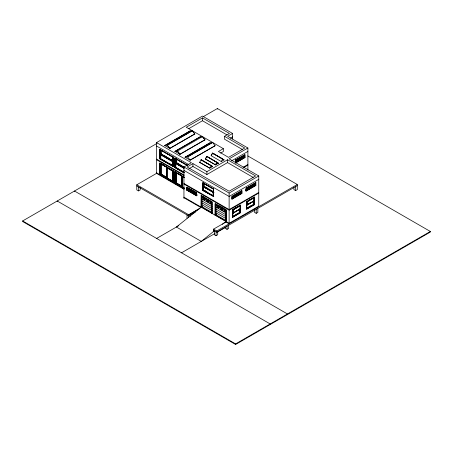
<?xml version="1.0" encoding="UTF-8"?>
<svg xmlns="http://www.w3.org/2000/svg" width="453" height="453" viewBox="0 0 453 453"><rect width="100%" height="100%" fill="white"/><g stroke="black" fill="none" stroke-linecap="round" stroke-linejoin="round"><path stroke-width="0.68" d="M159.937 174.643L160.068 163.244L159.937 174.643L172.921 182.14L173.052 170.736L172.661 170.951L166.874 167.61L166.874 177.91L172.661 181.251L172.661 170.951M160.113 174.473L160.288 163.34L166.472 166.914L166.472 177.899L160.113 174.473L173.052 181.942M166.647 177.808L160.458 174.235L160.458 163.233M167.004 177.893L167.015 167.797L167.004 177.893L172.519 181.07L172.519 170.974L167.004 167.803M172.508 181.075L172.519 170.974M172.921 182.14L172.921 170.815L159.937 163.318M173.012 166.359L173.012 157.225L159.841 149.62L159.841 158.754L173.142 166.279L173.114 156.97L173.001 161.449L160.119 154.014L160.509 153.839L160.509 149.49M174.971 183.323L175.101 171.925L174.971 183.323L184.348 188.742M181.681 186.489L175.498 182.916L175.498 171.914L176.625 172.565M183.873 187.638L182.038 186.574L182.038 176.483L183.884 177.536M196.659 192.995L186.8 187.276L186.778 190.113L196.659 195.815L186.812 190.084L186.783 187.248L196.659 192.961L196.659 195.821M187.723 188.884C187.366 191.325 188.391 188.946 187.338 188.68L187.061 188.844L196.455 194.263C197.112 193.612 197.078 195.611 196.455 195.628L196.455 192.865M187.061 187.446L187.061 190.203L187.344 188.697L196.376 193.901L196.392 195.039M213.533 196.455L213.533 189.139L202.899 183.001L202.899 190.317L213.663 196.381L202.785 190.385L202.938 182.712M235.362 162.457L235.362 161.279L236.642 160.577M199.648 162.344L201.081 159.694L212.638 166.534L209.773 168.188L199.648 162.344L209.818 168.165L211.206 165.538M218.369 163.227L206.811 156.387L205.424 159.009L215.503 164.881L218.369 163.227L206.811 156.387L205.379 159.037L215.549 164.852L216.936 162.231L215.503 164.881M211.155 155.702L212.542 153.074L224.093 159.92L221.228 161.574L222.661 158.924L212.542 153.131L211.155 155.702L221.274 161.545M253.946 200.962L254.28 201.007L246.766 205.345M173.001 161.449L173.301 161.223L160.509 153.839M175.498 182.916L175.152 183.154L184.15 188.352M181.421 186.653L181.506 175.594L175.152 172.078M240.56 205.13L232.655 209.784L240.56 205.254L240.571 212.65L232.672 217.247L240.554 212.61M202.134 206.472L176.387 227.032L201.279 241.404L214.722 230.537M214.671 230.509L213.573 231.398L213.573 229.116L225.968 222.015M222.355 224.303L226.155 221.336L226.155 209.762L215.107 203.601L215.107 215.175L216.16 214.563M183.935 167.763L175.152 162.695L175.543 162.519L175.543 158.171M203.148 190.311L203.148 183.018C203.969 182.316 203.969 186.483 203.148 186.506L213.805 192.701M184.026 189.246L156.54 173.38L156.54 142.587L202.463 116.07L232.587 133.465L232.587 138.958M203.34 116.631L217.389 108.522L430.35 231.477L430.35 232.049L235.611 344.478L22.65 221.523L22.65 220.951L156.936 143.425M242.349 149.479L224.49 139.167L224.49 136.313L229.428 133.465L202.463 117.899L186.268 127.248L223.357 148.658L223.357 151.506L220.656 153.069M188.669 128.714L202.463 120.747L226.976 134.898M164.773 145.515L189.762 131.087L192.299 130.724L194.835 134.014L169.841 148.442L164.773 145.515L167.304 145.153L192.299 130.724L194.835 134.014M164.852 145.56L189.841 131.132L192.299 130.781L167.304 145.209L169.762 148.397L194.756 133.969M173.312 166.517L159.699 158.839L159.858 149.28M159.841 149.62L159.977 158.68L173.142 166.279M161.245 153.935L160.996 154.077L160.996 150.169M174.915 151.37L199.903 136.942L202.44 136.585L204.977 139.869L179.988 154.303L174.915 151.37L177.451 151.013L179.988 154.303M202.44 136.642L199.983 136.987L174.994 151.415L177.451 151.07L202.44 136.585L204.977 139.869M159.858 174.541L159.858 162.967M173.012 157.225L173.312 157.049M204.898 139.824L179.909 154.252L177.451 151.013M183.912 172.814L174.733 167.519L174.892 157.961M183.856 172.621L174.881 167.434L174.881 158.301L175.011 167.361L184.037 172.57M172.633 161.619L172.633 165.69L160.651 158.776L160.651 154.705L172.882 161.478M140.17 187.299L140.17 189.96L138.516 190.911L136.783 189.915L136.783 184.784L156.54 173.38M185.062 157.231L210.05 142.803L212.587 142.44L215.124 145.73L190.13 160.158L185.062 157.231L187.593 156.868L212.587 142.44L187.593 156.868L190.13 160.158M185.141 157.276L210.05 142.803M176.285 162.616L176.03 162.757L176.03 158.85M232.587 133.465L227.649 136.313L247.893 148.006L247.893 169.943M184.026 172.168L175.809 167.429M190.05 160.113L215.124 145.73M159.699 163.057L173.312 170.736M230.39 138.154L232.587 136.885M174.892 183.222L174.892 171.647M183.946 198.323L183.946 166.964L191.353 162.689L156.54 142.587M192.933 163.601L187.106 166.964L229.127 191.223L255.6 175.945L227.548 159.75L206.908 171.67L192.933 163.601L192.933 166.449L206.908 174.518L227.548 162.599L253.159 177.389M202.468 160.719L212.638 166.534L201.081 159.694L202.514 160.69M213.975 154.077L212.542 153.131L224.093 159.92M223.357 148.658L218.42 151.506L228.539 157.355L244.733 148.006L224.49 136.313M188.856 168.805L192.933 166.449M173.312 182.31L173.154 170.826M247.893 148.006L229.127 158.839L258.759 175.945L258.759 206.738M182.038 186.574L182.049 176.477M231.551 160.86L247.893 151.427M187.485 187.836L187.508 188.952L187.434 187.757L196.376 192.627M235.486 160.147L245.028 154.62L245.033 157.474L235.503 162.972L235.503 160.107L235.503 162.972L245.028 157.457M187.684 188.788L187.434 188.935L196.376 193.805M238.437 159.428L241.155 157.859M241.602 157.65L243.55 156.478M236.857 160.413L244.495 156.047M235.764 160.974L244.399 156.279L244.144 156.132M237.683 160.792L238.873 160.107M240.067 159.416L241.256 158.731M236.67 161.483L235.317 162.185L244.054 157.434L244.054 156.211M237.746 160.787L238.958 160.09M240.13 159.484L241.987 158.34M202.899 183.001L203.035 190.243M203.669 187.202L203.669 190.305L213.153 195.77L213.153 192.667M196.024 192.768L196.047 193.884M243.051 167.338L247.893 164.541M243.657 167.559L247.893 165.113M187.672 188.805L187.672 190.028L196.715 194.96M201.081 207.078L201.268 195.396M213.255 192.644L213.255 195.906L203.578 190.322L203.578 187.061L213.505 192.497M202.785 190.385L213.805 196.568M212.027 212.457L202.044 206.693L201.228 207.163L201.228 195.775L211.794 201.879L211.987 213.153M199.903 208.329L188.737 214.773L188.737 217.247M188.782 214.801L198.612 209.071M211.942 201.772L211.942 213.352L211.942 201.772L201.081 195.503M195.203 212.18L188.737 215.917L136.783 185.923M183.946 166.964L229.127 193.052L258.759 175.945M258.759 179.365L229.127 196.472L183.946 170.385M156.636 238.437L178.799 225.645M231.993 196.359L231.993 199.229L241.868 193.505L241.868 190.656L231.993 196.404M255.9 182.559L246.002 188.289L246.019 191.115L255.888 185.396L255.832 182.616M249.422 187.259L248.204 187.961L250.209 186.868M251.851 185.855L254.286 184.45L250.634 186.596M232.666 197.01L238.646 193.533M239.648 193.006L240.877 192.27L240.82 193.527L240.82 192.355M245.939 189.309L247.91 188.221M231.925 197.519L240.877 192.349M245.951 189.405L254.41 184.518M232.276 197.214L241.217 192.344M246.302 189.099L255.243 184.229L254.988 184.082L254.824 185.407M232.196 197.672L241.591 192.248M246.222 189.564L255.617 184.139M232.48 198.012L234.779 196.687M245.928 190.232L248.125 188.975M249.558 188.103L251.97 186.704M252.825 186.251L253.98 185.594M232.032 198.386L236.217 195.973M237.412 195.283L239.331 194.071M246.053 190.277L252.032 186.823M252.304 186.596L254.422 185.441M232.078 198.578L240.877 193.499M246.104 190.464L254.897 185.385L254.897 184.161M232.446 198.499L241.245 193.42L241.868 193.51L241.851 190.713M246.222 188.165L246.222 190.923L245.883 190.724L255.271 185.305L255.617 185.504L255.617 182.74M232.196 196.274L231.993 199.207M246.019 191.058L255.832 185.373M226.047 220.554L216.064 214.79L215.249 215.26L215.249 203.873L225.821 209.977L226.007 221.251M258.759 192.48L229.127 209.586L183.946 183.499M258.759 193.052L229.127 210.158L183.946 184.071M246.608 201.681L254.512 197.044L254.507 204.58L246.602 209.088M246.602 201.732L254.49 197.129M251.942 198.708L253.085 198.057M246.772 201.625L247.106 201.811L253.918 197.853L253.94 200.872M246.84 204.637L247.984 203.986M247.061 204.609L248.216 203.941M249.093 203.42L250.832 202.417M246.483 205.181L246.845 204.983M232.491 213.357L240.084 208.924L240.345 212.706L240.345 205.345M246.432 205.3L254.02 200.86L247.106 204.818L247.089 201.8M240.345 209.071L232.831 213.408L232.785 213.12M246.421 208.374L247.638 207.672M248.85 206.97L250.679 205.917M232.661 216.432L239.83 212.219M246.596 208.369L253.635 204.303L253.635 201.036M240.062 212.542L232.491 216.845L232.831 217.044L232.831 209.682M258.759 206.166L229.127 223.272L183.946 197.185M213.573 229.116L216.783 230.968L297.276 184.496L297.276 189.631L295.622 190.583L293.895 189.586L293.895 187.587M213.623 230.283L216.783 232.112L297.276 185.639M181.523 252.808L214.524 233.754M217.536 232.015L225.368 227.497M214.337 230.696L214.337 234.688L216.07 235.69L217.723 234.733L217.723 231.409M225.311 227.027L225.311 228.357L227.038 229.354L228.691 228.403L228.691 225.073M254.473 209.682L254.473 212.344L256.205 213.34L257.853 212.389L257.853 208.397M22.65 220.951L235.611 343.906L430.35 231.477M235.515 161.211L244.762 156.194L244.484 156.036M239.722 209.116L239.45 212.225M232.632 213.204L232.723 216.33M187.344 190.045L196.795 195.43M186.8 187.304L186.84 190.079M235.367 161.285L235.702 162.791L235.702 160.028M187.502 188.782L196.466 193.878L196.466 195.107M244.762 154.796L244.762 157.559L244.416 157.361L235.418 162.627M254.28 197.281L254.28 204.643L253.935 204.445L246.426 208.782L246.766 208.98L246.766 201.619M247.814 155.94L297.276 184.496M244.326 155.169L244.348 156.308L236.109 161.064L236.092 159.92L236.019 161.115M243.98 156.274L243.98 157.451M235.764 159.796L244.399 155.102L244.478 157.395M206.811 156.444L218.323 163.256M246.302 187.921L246.647 188.063M241.143 191.234L241.166 192.372L232.627 197.304L232.627 196.177M156.54 146.008L188.907 164.699M159.699 149.371L173.154 157.14L173.154 166.608M174.733 158.052L187.582 165.47M173.001 157.1L160.119 149.666L160.119 158.76M186.863 165.107L175.152 158.346L175.152 167.446M174.881 158.301L187.457 165.566M165.022 156.03L166.268 156.727M167.468 157.446L169.309 158.505M170.532 159.213L171.755 159.915M176.998 162.944L179.445 164.36M161.84 154.275L163.023 154.96M164.207 155.639L165.39 156.325M166.574 157.01L167.757 157.689M171.897 160.085L173.08 160.764L172.831 160.911L172.831 157.004M176.874 162.955L181.019 165.345M182.202 166.03L183.386 166.715M184.082 167.31L176.143 162.735L176.155 159.02M175.543 162.519L184.314 167.542M160.996 154.405L172.712 161.172M176.03 163.086L178.001 164.224M178.992 164.796L183.725 167.531M184.077 168.227L175.69 163.386L175.69 167.457L184.077 172.299M184.026 168.295L175.798 163.561L175.798 167.434M246.659 205.13L246.659 208.267M170.424 164.043L171.602 164.722M170.487 164.162L171.687 164.852M202.785 182.802L213.663 189.06M239.982 205.917L233.153 209.864L233.153 212.87L240.005 208.935M205.452 187.021L207.214 188.035M207.757 188.442L203.924 186.517L203.924 183.386L213.482 188.901L213.482 192.032M208.952 189.133L210.147 189.818M211.341 190.509L212.536 191.2M156.54 159.122L184.026 174.994M203.527 186.325L213.856 192.287M213.873 192.525L204.026 186.84M156.54 159.694L184.026 175.56M162.712 164.53L164.394 165.504M177.746 173.21L181.681 175.487M174.733 171.738L183.958 177.032M174.971 171.998L184.416 177.451M181.506 175.889L176.217 172.848L176.217 182.814L181.494 185.866M184.224 177.627L181.908 176.291L181.908 186.596L184.224 187.933M205.107 190.843L206.908 191.857M205.039 190.872L206.857 191.919M203.68 196.789L204.892 197.485M219.518 205.928L221.33 206.976M222.536 207.672L223.742 208.369M189.597 189.864L192.038 191.262M202.044 197.202L212.027 202.967M216.064 205.3L226.047 211.064M211.778 203.363L209.813 202.231L209.813 203.069L211.778 204.201M166.749 177.542L161.053 174.156L161.053 163.975M175.792 182.763L181.642 186.047M188.154 189.988L189.32 190.662M189.733 190.9L190.883 191.562M193.12 192.802L194.343 193.544M188.148 190.084L195.543 194.286M195.917 194.569L197.112 195.26M175.322 183.006L181.506 186.579M160.068 174.569L173.052 182.066M175.101 183.25L183.958 188.363M156.54 172.808L184.026 188.674M202.044 199.099L212.027 204.864M216.064 207.197L226.047 212.961M202.044 200.996L212.027 206.761M216.064 209.093L226.047 214.858M202.044 202.899L212.027 208.657M216.064 210.99L226.047 216.755M202.044 204.796L212.027 210.56M216.064 212.893L226.047 218.652M201.268 206.97L212.134 213.238M215.294 215.067L226.155 221.336M183.946 197.757L201.081 207.65M225.464 221.727L229.127 223.839L229.127 193.052M136.783 184.784L188.844 214.841M187.332 188.68L187.406 190.011M169.841 148.442L167.304 145.209M246.608 201.574L246.608 209.19L254.512 204.626L254.512 197.027M295.622 186.591L295.622 190.583M287.462 314.541L287.462 313.969L74.502 191.019L74.502 191.585M270.181 324.518L270.181 323.952L57.22 200.996L57.22 201.568M256.205 209.348L256.205 213.34M255.333 183.992L255.333 185.339M253.997 204.479L253.98 197.751L247.027 201.766L247.027 204.903M246.63 188.052L246.647 189.19L255.164 184.246L255.243 183.052L246.551 188.069L246.551 189.246M241.591 190.855L241.591 193.612M241.307 192.106L241.307 193.454M241.245 193.42L241.217 191.166L232.531 196.183L232.531 197.361M240.583 212.689L240.577 205.084L232.672 209.682L232.678 217.253M239.999 212.508L240.045 205.815L233.091 209.83L233.091 212.972M239.699 209.099L239.699 212.366M235.571 161.109L235.571 162.333M235.611 343.906L235.611 344.478M227.548 159.75L227.548 162.599M227.038 226.03L227.038 229.354M225.968 209.869L225.968 221.449M217.389 108.522L217.389 109.094M216.783 230.968L216.783 232.112M216.064 204.037L216.064 214.79M216.07 231.698L216.07 235.69M213.646 189.071L213.646 196.659M213.544 189.026L213.544 192.508M213.38 188.924L213.374 191.902L204.014 186.5L204.026 183.522M206.908 171.67L206.908 174.518M203.363 182.944L203.363 186.432M202.463 117.899L202.463 120.747M202.044 195.939L202.044 206.693M196.121 192.774L196.121 193.952M190.39 214.96L190.39 216.291M187.004 214.915L187.004 218.244M176.087 172.655L176.087 182.836M175.826 158.012L175.826 162.655M175.385 158.278L175.385 162.627M172.706 157.032L172.701 160.747L161.109 154.054L161.115 150.339M160.345 149.598L160.345 153.946M138.516 186.919L138.516 190.911M160.775 154.875L160.764 158.754L172.508 165.521L172.508 161.647L160.764 154.881M166.466 167.208L161.183 164.167L161.183 174.133L166.466 177.18L166.466 167.208M204.96 199.428L202.995 198.295L202.995 199.133L204.96 200.266L204.96 199.428M208.459 201.449L206.494 200.317L206.494 201.155L208.459 202.287L208.459 201.449M218.986 207.525L217.021 206.392L217.021 207.231L218.986 208.363L218.986 207.525M222.485 209.546L220.52 208.414L220.52 209.252L222.485 210.385L222.485 209.546M225.798 211.46L223.839 210.328L223.839 211.166L225.798 212.298L225.798 211.46"/></g></svg>
